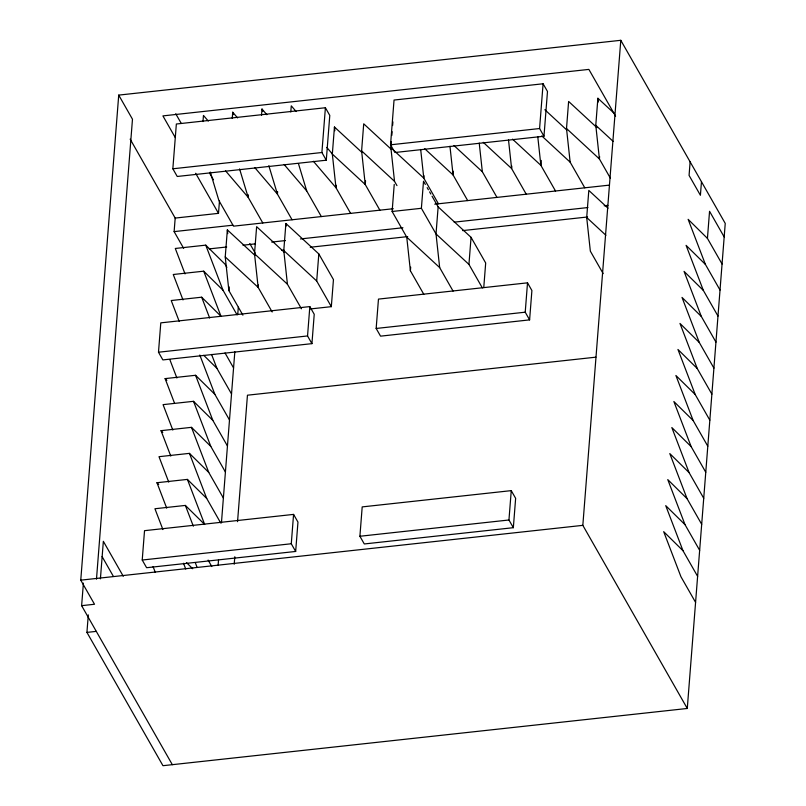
<?xml version="1.0" encoding="UTF-8"?>
<svg xmlns="http://www.w3.org/2000/svg" width="806" height="806" viewBox="0 0 806 806"><rect width="100%" height="100%" fill="white"/><g stroke="black" fill="none" stroke-linecap="round" stroke-linejoin="round"><path stroke-width="1.21" d="M83.401 583.111L81.628 605.669L94.514 604.258L80.761 580.159L118.724 95.108L620.791 40.3L725.239 223.413L687.276 708.464L162.963 765.7L86.927 632.398L88.297 614.887M96.478 579.192L132.476 119.217L118.724 95.108M100.407 578.849L103.349 541.32L123.288 576.29M142.229 560.029L144.526 530.67L293.575 514.399L297.958 522.087L295.661 551.455L146.611 567.716L142.229 560.029L291.278 543.758L295.661 551.455M158.49 352.222L160.787 322.863L309.836 306.592L314.229 314.29L311.932 343.648L162.872 359.919L158.49 352.222L307.539 335.951L311.932 343.648M172.847 168.786L176.353 124.013L325.402 107.742L329.785 115.439L326.289 160.203L177.229 176.474L172.847 168.786L321.896 152.515L326.289 160.203M183.667 248.349L174.126 231.614L175.184 218.073L218.507 213.348L219.484 200.855M202.981 121.575L203.465 115.429L208.311 121.091M232.259 118.381L232.733 112.225L237.579 117.898M242.908 315.176L228.884 290.603L225.237 256.943L227.352 229.871L254.787 255.26M228.884 290.603L229.176 286.906M218.144 564.986L218.527 560.029M221.438 522.852L234.828 351.809M237.73 314.632L238.314 307.187M248.359 194.861L248.167 197.319L262.796 222.96M261.527 115.187L262.01 109.032L266.857 114.704M272.176 311.982L258.162 287.399L254.505 253.749L256.63 226.677L284.065 252.066M234.214 564.25L234.808 556.734M237.548 521.673L247.452 395.202L595.896 357.169M258.353 284.941L258.162 287.399L225.237 256.943M277.627 191.657L277.435 194.125L292.064 219.766M290.795 111.994L291.278 105.838L296.124 111.51M301.444 308.789L287.43 284.206L283.783 250.555L285.898 223.484L318.823 253.94L333.452 279.591L331.326 306.663L310.592 308.92M291.278 543.758L293.575 514.399M307.539 335.951L309.836 306.592M321.896 152.515L325.402 107.742M331.326 306.663L316.698 281.012L318.823 253.94M350.61 213.378L335.981 187.727L332.334 154.077L334.45 127.005L361.884 152.394M336.173 185.269L335.981 187.727L313.383 161.26M379.878 210.185L365.249 184.534L361.602 150.883L363.718 123.812L391.152 149.191M365.541 180.846L365.249 184.534L332.334 154.077M359.899 536.262L362.196 506.903L511.256 490.632L515.639 498.33L513.341 527.688L364.292 543.959L359.899 536.262L508.949 519.991L513.341 527.688M376.16 328.465L378.467 299.107L527.517 282.835L531.9 290.523L529.602 319.881L380.553 336.152L376.16 328.465L525.22 312.194L529.602 319.881M390.537 144.808L394.043 100.045L543.093 83.774L547.486 91.471L543.979 136.234L394.93 152.505L390.537 144.808L539.587 128.537L543.979 136.234M396.965 185.612L394.527 181.34L390.87 147.689L391.353 141.534M391.837 135.378L392.129 131.69M392.603 125.535L392.895 121.847M453.083 291.107L439.673 267.602L406.748 237.145L392.119 211.494L394.235 184.423M423.805 294.311L410.395 270.796L410.687 267.108M482.351 287.913L468.941 264.408L436.016 233.941L421.387 208.301L423.513 181.229L425.336 184.433M423.986 175.688L423.795 178.146L438.424 203.797M432.046 196.19L438.142 206.88L436.016 233.941L439.673 267.602M453.355 171.255L453.063 174.952L467.692 200.593M468.941 264.408L471.057 237.337L438.142 206.88M483.761 287.591L485.686 262.988L471.057 237.337M511.8 166.096L511.609 168.555L526.237 194.206M508.949 519.991L511.256 490.632M525.22 312.194L527.517 282.835M539.587 128.537L543.093 83.774M541.269 160.444L540.886 165.361L555.515 191.012M584.783 187.818L570.154 162.167L566.507 128.517L568.623 101.445L596.974 127.67M603.15 273.597L590.345 251.15L586.697 217.499L588.813 190.428L608.016 208.2M610.394 178.207L599.422 158.973L595.775 125.313L597.891 98.251L614.353 113.475M599.614 156.515L599.422 158.973L566.507 128.517M687.276 708.464L582.829 525.351L620.791 40.3M690.127 161.865L689.07 175.396L700.404 195.274L701.472 181.743M722.065 264.015L707.436 238.375L709.552 211.303L724.181 236.954M174.126 231.614L232.863 225.196M393.298 208.714L233.518 226.164L218.889 200.513L210.295 172.091M434.766 204.19L609.175 185.148M392.119 211.494L421.387 208.301M226.879 267.401L225.045 264.197L205.742 245.145L175.295 248.47L185.037 273.899M209.207 248.893L226.708 246.989M242.959 245.215L255.452 243.845M271.703 242.072L285.455 240.571M300.447 238.939L402.94 227.745M454.181 222.154L587.917 207.555M604.168 205.782L607.915 205.369M281.536 250.384L284.034 250.112M310.27 247.241L407.705 236.611M462.664 230.607L587.584 216.975M237.024 314.803L223.01 290.22L203.706 271.179L173.26 274.503L183.002 299.923M203.706 271.179L220.975 316.244L201.671 297.202L171.225 300.527L179.194 321.332M174.408 402.879L165.109 378.608L195.556 375.284L214.859 394.336L229.488 419.976M227.453 446L212.824 420.359L193.521 401.317L163.074 404.642L172.816 430.061M170.781 456.085L161.039 430.666L191.485 427.341L210.789 446.383L225.418 472.034M223.383 498.058L208.754 472.417L189.45 453.365L159.004 456.69L168.746 482.119M166.711 508.143L156.969 482.723L187.405 479.399L206.709 498.44L220.733 523.023M187.405 479.399L204.674 524.464L185.37 505.422L154.933 508.747L162.903 529.552M80.761 580.159L582.829 525.351M86.927 632.398L96.297 631.38M595.775 125.313L613.154 141.393M544.836 109.717L566.789 130.028M541.803 135.942L570.154 162.167M512.535 139.136L540.886 165.361L537.773 136.698M586.697 217.499L605.9 235.271M483.257 142.33L511.609 168.555L508.505 139.891M453.99 145.523L482.341 171.759L496.97 197.399M424.722 148.717L453.063 174.952L449.96 146.279M390.87 147.689L423.795 178.146L420.682 149.473M361.602 150.883L394.527 181.34M283.783 250.555L316.698 281.012M254.505 253.749L287.43 284.206M707.436 238.375L688.133 219.333L705.391 264.398L720.02 290.049M705.391 264.398L686.087 245.356L703.356 290.432L717.985 316.073M703.356 290.432L684.052 271.38L701.321 316.456L715.95 342.107M701.321 316.456L682.017 297.414L699.286 342.479L713.915 368.13M699.286 342.479L679.982 323.438L697.25 368.513L711.879 394.154M697.25 368.513L677.947 349.461L695.215 394.537L709.834 420.188M695.215 394.537L675.902 375.495L693.17 420.561L707.799 446.212M693.17 420.561L673.866 401.519L691.135 446.595L705.764 472.235M691.135 446.595L671.831 427.553L689.1 472.618L703.729 498.269M689.1 472.618L669.796 453.577L687.065 498.652L701.694 524.293M687.065 498.652L667.761 479.6L685.029 524.676L699.658 550.327M685.029 524.676L665.726 505.634L682.984 550.7L697.613 576.35M682.984 550.7L663.681 531.658L680.949 576.733L695.578 602.374M203.737 355.315L216.895 368.302L231.524 393.953M165.109 378.608L166.872 380.341M161.039 430.666L162.792 432.399M156.969 482.723L158.722 484.446M186.559 562.669L192.705 568.734M326.793 147.427L332.445 154.047M284.105 164.464L306.713 190.931L321.332 216.572M254.837 167.658L277.435 194.125L268.841 165.704M225.559 170.852L248.167 197.319L239.573 168.897M615.593 116.225L588.874 69.397L162.913 115.893L175.265 137.544M427.17 187.647L428.389 189.783M429.608 191.919L430.827 194.055M175.728 113.727L181.29 123.469M209.701 173.28L213.409 179.778M249.769 243.523L255.311 253.245M195.656 173.28L218.507 213.348M130.159 139.136L175.506 218.638M225.025 352.957L233.559 367.919M208.129 560.11L211.787 566.527M102.08 556.553L113.293 576.219M81.628 605.669L172.333 764.682M205.742 245.145L223.01 290.22M201.671 297.202L209.641 318.007M211.585 354.439L216.895 368.302M199.807 355.033L214.859 394.336M195.556 375.284L212.824 420.359M193.521 401.317L210.789 446.383M169.804 359.516L176.887 378.004M191.485 427.341L208.754 472.417M189.45 453.365L206.709 498.44M185.37 505.422L193.339 526.227M195.294 562.659L197.057 567.283M183.516 563.253L185.723 569.036M153.069 566.578L155.286 572.361M298.472 163.689L306.713 190.931M262.01 109.032L262.726 111.399M232.733 112.225L233.448 114.593M597.891 98.251L598.304 101.989M479.227 143.085L482.341 171.759M406.748 237.145L410.395 270.796M334.45 127.005L334.853 130.743M285.898 223.484L286.17 225.972M227.352 229.871L227.755 233.619"/></g></svg>
